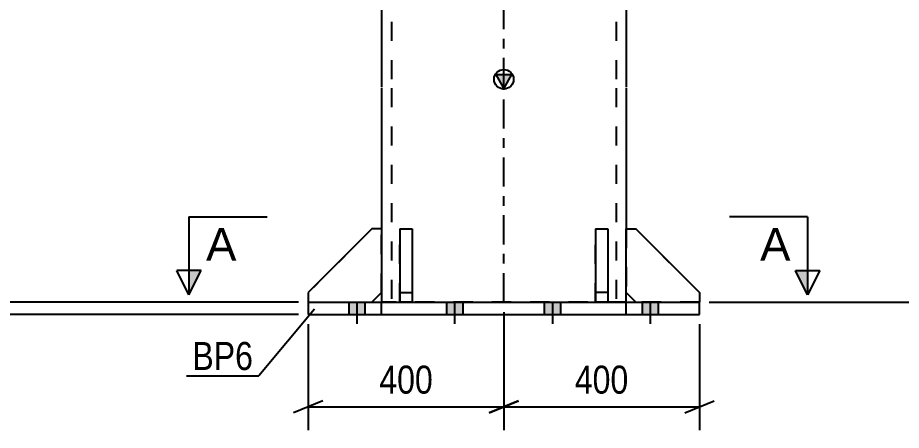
# Model space of a CAD drawing. Header units: millimetres. Extents: x 0 to 841, y 0 to 594.
# Drawn here: x 97.1 to 187.5, y 260.1 to 302.3 of the extents above; entities that cross this region are included whole.
import ezdxf

# ---------------------------------------------------------------- set-up
doc = ezdxf.new("R2010")
doc.units = ezdxf.units.MM
doc.linetypes.add('DXK_LINE_DOT2', pattern=[3.9198, 1.9599, -1.9599])
doc.linetypes.add('DXK_LINE_DOT3', pattern=[5.9187, 2.979, -0.9799, 0.9799, -0.9799])
doc.styles.add('Arial', font='ARIAL.TTF', dxfattribs={"height": 0.2})
doc.styles.add('Arial Narrow', font='ARIALN.TTF', dxfattribs={"height": 0.2})

# ---------------------------------------------------------------- blocks, each defined once
blk = doc.blocks.new('Part-682121906-5942 - 5917')
at = {"color": 2, "linetype": 'Continuous'}
for p, q in [((126.842, 273.237), (166.842, 273.237)), ((126.842, 273.237), (126.842, 271.987)), ((134.342, 271.987), (134.342, 273.237)), ((159.342, 271.987), (159.342, 273.237)), ((166.842, 271.987), (166.842, 273.237)), ((126.842, 271.987), (166.842, 271.987))]:
    blk.add_line(p, q, dxfattribs=at)
blk = doc.blocks.new('Part-682121906-6027 - 5917')
at = {"color": 2, "linetype": 'Continuous'}
for p, q in [((156.217, 280.737), (156.217, 273.237)), ((156.217, 280.737), (157.467, 280.737)), ((157.467, 280.737), (157.467, 273.237)), ((157.467, 274.237), (156.217, 274.237)), ((156.217, 273.237), (157.467, 273.237))]:
    blk.add_line(p, q, dxfattribs=at)
blk = doc.blocks.new('Part-682121906-6028 - 5917')
at = {"color": 2, "linetype": 'Continuous'}
for p, q in [((136.217, 280.737), (136.217, 273.237)), ((136.217, 280.737), (137.467, 280.737)), ((137.467, 280.737), (137.467, 273.237)), ((136.217, 274.237), (137.467, 274.237)), ((136.217, 273.237), (137.467, 273.237))]:
    blk.add_line(p, q, dxfattribs=at)
blk = doc.blocks.new('Part-682121906-6029 - 5917')
at = {"color": 7, "linetype": 'DXK_LINE_DOT2'}
for p, q in [((156.217, 273.237), (156.217, 280.737)), ((156.217, 280.737), (157.467, 280.737)), ((157.467, 280.737), (157.467, 273.237)), ((157.467, 274.237), (156.217, 274.237)), ((157.467, 273.237), (156.217, 273.237))]:
    blk.add_line(p, q, dxfattribs=at)
blk = doc.blocks.new('Part-682121906-6030 - 5917')
at = {"color": 7, "linetype": 'DXK_LINE_DOT2'}
for p, q in [((136.217, 273.237), (136.217, 280.737)), ((136.217, 280.737), (137.467, 280.737)), ((137.467, 280.737), (137.467, 273.237)), ((136.217, 274.237), (137.467, 274.237)), ((137.467, 273.237), (136.217, 273.237))]:
    blk.add_line(p, q, dxfattribs=at)
blk = doc.blocks.new('Part-682121906-6031 - 5917')
at = {"color": 7, "linetype": 'DXK_LINE_DOT2'}
for p, q in [((133.341, 280.737), (126.841, 274.237)), ((134.341, 280.737), (133.341, 280.737)), ((134.341, 274.237), (134.341, 280.737)), ((126.841, 274.237), (126.841, 273.237)), ((133.341, 273.237), (134.341, 274.237)), ((126.841, 273.237), (133.341, 273.237))]:
    blk.add_line(p, q, dxfattribs=at)
blk = doc.blocks.new('Part-682121906-6032 - 5917')
at = {"color": 2, "linetype": 'Continuous'}
for p, q in [((133.341, 280.737), (126.841, 274.237)), ((134.341, 280.737), (133.341, 280.737)), ((134.341, 280.737), (134.341, 274.237)), ((126.841, 274.237), (126.841, 273.237)), ((133.341, 273.237), (134.341, 274.237))]:
    blk.add_line(p, q, dxfattribs=at)
at = {"color": 7, "linetype": 'DXK_LINE_DOT2'}
blk.add_line((126.841, 273.237), (133.341, 273.237), dxfattribs=at)
blk = doc.blocks.new('Part-682121906-6033 - 5917')
at = {"color": 7, "linetype": 'DXK_LINE_DOT2'}
for p, q in [((159.342, 274.237), (159.342, 280.737)), ((159.342, 280.737), (160.342, 280.737)), ((160.342, 280.737), (166.842, 274.237)), ((160.342, 273.237), (159.342, 274.237)), ((166.842, 274.237), (166.842, 273.237)), ((166.842, 273.237), (160.342, 273.237))]:
    blk.add_line(p, q, dxfattribs=at)
blk = doc.blocks.new('Part-682121906-6034 - 5917')
at = {"color": 2, "linetype": 'Continuous'}
for p, q in [((159.342, 274.237), (159.342, 280.737)), ((159.342, 280.737), (160.342, 280.737)), ((166.842, 274.237), (160.342, 280.737)), ((160.342, 273.237), (159.342, 274.237)), ((166.842, 274.237), (166.842, 273.237))]:
    blk.add_line(p, q, dxfattribs=at)
at = {"color": 7, "linetype": 'DXK_LINE_DOT2'}
blk.add_line((166.842, 273.237), (160.342, 273.237), dxfattribs=at)
blk = doc.blocks.new('Part-682121906-6040 - 5917')
at = {"linetype": 'Continuous'}
blk.add_hatch(color=2, dxfattribs=at).paths.add_polyline_path([(146.842, 295.141), (146.042, 296.541), (147.642, 296.541)])
at = {"color": 2, "linetype": 'Continuous'}
for p, q in [((134.342, 493.995), (134.342, 295.237)), ((159.342, 493.995), (159.342, 295.237)), ((146.842, 295.141), (146.042, 296.541)), ((146.042, 296.541), (147.642, 296.541)), ((147.642, 296.541), (146.842, 295.141)), ((134.342, 295.137), (134.342, 280.737)), ((159.342, 295.137), (159.342, 280.737)), ((134.342, 274.237), (134.342, 273.237)), ((159.342, 273.237), (159.342, 274.237))]:
    blk.add_line(p, q, dxfattribs=at)
at = {"color": 7, "linetype": 'DXK_LINE_DOT2'}
for p, q in [((135.342, 493.995), (135.342, 295.237)), ((158.342, 493.995), (158.342, 295.237)), ((135.342, 295.137), (135.342, 273.237)), ((158.342, 295.137), (158.342, 273.237)), ((134.342, 280.737), (134.342, 274.237)), ((159.342, 280.737), (159.342, 274.237)), ((159.342, 273.237), (134.342, 273.237))]:
    blk.add_line(p, q, dxfattribs=at)
at = {"color": 7, "linetype": 'DXK_LINE_DOT3'}
for p, q in [((146.842, 295.237), (146.842, 493.995)), ((146.842, 273.237), (146.842, 295.137))]:
    blk.add_line(p, q, dxfattribs=at)
at = {"color": 2, "linetype": 'Continuous'}
blk.add_circle((146.842, 296.041), 1, dxfattribs=at)
blk = doc.blocks.new('Bolt-682121906-6061 - 5917')
at = {"linetype": 'Continuous'}
for points in [[(132.667, 273.237), (131.017, 273.237), (131.017, 271.987), (132.667, 271.987)], [(132.667, 273.237), (131.017, 273.237), (131.017, 271.987), (132.667, 271.987)], [(142.667, 273.237), (141.017, 273.237), (141.017, 271.987), (142.667, 271.987)], [(142.667, 273.237), (141.017, 273.237), (141.017, 271.987), (142.667, 271.987)], [(152.667, 273.237), (151.017, 273.237), (151.017, 271.987), (152.667, 271.987)], [(152.667, 273.237), (151.017, 273.237), (151.017, 271.987), (152.667, 271.987)], [(162.667, 273.237), (161.017, 273.237), (161.017, 271.987), (162.667, 271.987)], [(162.667, 273.237), (161.017, 273.237), (161.017, 271.987), (162.667, 271.987)]]:
    blk.add_hatch(color=1, dxfattribs=at).paths.add_polyline_path(points)
at = {"color": 1, "linetype": 'Continuous'}
for p, q in [((131.017, 271.987), (131.017, 273.237)), ((131.017, 271.987), (131.017, 273.237)), ((131.842, 271.037), (131.842, 273.237)), ((131.842, 271.037), (131.842, 273.237)), ((132.667, 271.987), (132.667, 273.237)), ((132.667, 271.987), (132.667, 273.237)), ((141.017, 271.987), (141.017, 273.237)), ((141.017, 271.987), (141.017, 273.237)), ((141.842, 271.037), (141.842, 273.237)), ((141.842, 271.037), (141.842, 273.237)), ((142.667, 271.987), (142.667, 273.237)), ((142.667, 271.987), (142.667, 273.237)), ((151.017, 271.987), (151.017, 273.237)), ((151.017, 271.987), (151.017, 273.237)), ((151.842, 271.037), (151.842, 273.237)), ((151.842, 271.037), (151.842, 273.237)), ((152.667, 271.987), (152.667, 273.237)), ((152.667, 271.987), (152.667, 273.237)), ((161.017, 271.987), (161.017, 273.237)), ((161.017, 271.987), (161.017, 273.237)), ((161.842, 271.037), (161.842, 273.237)), ((161.842, 271.037), (161.842, 273.237)), ((162.667, 271.987), (162.667, 273.237)), ((162.667, 271.987), (162.667, 273.237))]:
    blk.add_line(p, q, dxfattribs=at)
blk = doc.blocks.new('StraightDimension-682121906-6197 - 5917')
at = {"color": 7, "linetype": 'Continuous'}
blk.add_line((125.842, 271.987), (36.27, 271.987), dxfattribs=at)
blk = doc.blocks.new('StraightDimension-682121906-35569 - 5917')
at = {"color": 7, "linetype": 'Continuous'}
for p, q in [((226.925, 314.137), (225.725, 317.137)), ((184.094, 315.637), (234.937, 315.637)), ((226.325, 273.237), (226.325, 315.637)), ((225.725, 274.737), (226.925, 271.737)), ((167.842, 273.237), (229.453, 273.237))]:
    blk.add_line(p, q, dxfattribs=at)
at = {"color": 0}
blk.add_wipeout([(225.575, 298.693), (221.375, 298.693), (221.375, 290.181), (225.575, 290.181)], dxfattribs=at)
at = {"color": 3, "style": 'Arial Narrow'}
blk.add_text('4724', height=2.8633, rotation=90.00021, dxfattribs=at).set_placement((224.975, 290.781))
at = {"color": 0, "linetype": 'Continuous'}
for points in [[(235.537, 316.237), (235.537, 320.437), (227.025, 320.437), (227.025, 316.237)], [(230.053, 273.837), (230.053, 278.037), (227.025, 278.037), (227.025, 273.837)]]:
    blk.add_wipeout(points, dxfattribs=at)
at = {"color": 3, "linetype": 'Continuous', "style": 'Arial Narrow'}
for s, height, p in [('4724', 2.8633, (227.625, 316.837)), ('0', 2.863, (227.625, 274.437))]:
    blk.add_text(s, height=height, dxfattribs=at).set_placement(p)
blk = doc.blocks.new('StraightDimension-682121906-35516 - 5917')
at = {"color": 7, "linetype": 'Continuous'}
for p, q in [((57.666, 314.137), (56.466, 317.137)), ((109.595, 315.637), (48.453, 315.637)), ((57.066, 273.237), (57.066, 315.637)), ((56.466, 274.737), (57.666, 271.737)), ((125.841, 273.237), (53.938, 273.237))]:
    blk.add_line(p, q, dxfattribs=at)
at = {"color": 0}
blk.add_wipeout([(56.316, 298.693), (52.116, 298.693), (52.116, 290.181), (56.316, 290.181)], dxfattribs=at)
at = {"color": 3, "style": 'Arial Narrow'}
blk.add_text('4724', height=2.8633, rotation=90.00021, dxfattribs=at).set_placement((55.716, 290.781))
at = {"color": 0, "linetype": 'Continuous'}
for points in [[(56.366, 316.237), (56.366, 320.437), (47.853, 320.437), (47.853, 316.237)], [(56.366, 273.837), (56.366, 278.037), (53.338, 278.037), (53.338, 273.837)]]:
    blk.add_wipeout(points, dxfattribs=at)
at = {"color": 3, "linetype": 'Continuous', "style": 'Arial Narrow'}
for s, height, p in [('4724', 2.8633, (48.453, 316.837)), ('0', 2.863, (53.938, 274.437))]:
    blk.add_text(s, height=height, dxfattribs=at).set_placement(p)
blk = doc.blocks.new('StraightDimension-682121906-36271 - 5917')
at = {"color": 7, "linetype": 'Continuous'}
for p, q in [((146.842, 272.237), (146.842, 260.146)), ((166.842, 270.987), (166.842, 260.146)), ((148.342, 263.146), (145.342, 261.946)), ((165.342, 261.946), (168.342, 263.146)), ((146.842, 262.546), (166.842, 262.546))]:
    blk.add_line(p, q, dxfattribs=at)
at = {"color": 0}
blk.add_wipeout([(160.184, 263.296), (160.184, 267.496), (153.5, 267.496), (153.5, 263.296)], dxfattribs=at)
at = {"color": 3, "style": 'Arial Narrow'}
blk.add_text('400', height=2.8633, dxfattribs=at).set_placement((154.1, 263.896))
blk = doc.blocks.new('StraightDimension-682121906-36272 - 5917')
at = {"color": 7, "linetype": 'Continuous'}
for p, q in [((146.842, 272.237), (146.842, 260.146)), ((126.842, 270.987), (126.842, 260.146)), ((128.342, 263.146), (125.342, 261.946)), ((145.342, 261.946), (148.342, 263.146)), ((126.842, 262.546), (146.842, 262.546))]:
    blk.add_line(p, q, dxfattribs=at)
at = {"color": 0}
blk.add_wipeout([(140.184, 263.296), (140.184, 267.496), (133.5, 267.496), (133.5, 263.296)], dxfattribs=at)
at = {"color": 3, "style": 'Arial Narrow'}
blk.add_text('400', height=2.8633, dxfattribs=at).set_placement((134.1, 263.896))
blk = doc.blocks.new('Mark-682121906-5938 - 5917')
at = {"color": 30, "linetype": 'Continuous'}
for p in [(127.464, 272.542), (114.376, 265.713)]:
    blk.add_line(p, (121.787, 265.713), dxfattribs=at)
at = {"color": 0}
blk.add_wipeout([(121.187, 266.313), (121.187, 269.313), (114.976, 269.313), (114.976, 266.313)], dxfattribs=at)
blk.add_wipeout([(121.187, 266.313), (121.187, 269.313), (114.976, 269.313), (114.976, 266.313)], dxfattribs=at)
at = {"color": 3, "style": 'Arial Narrow'}
blk.add_text('BP6', height=2.8633, dxfattribs=at).set_placement((114.976, 266.313))
blk = doc.blocks.new('SectionMark-682121906-6388 - 5917')
at = {"linetype": 'Continuous'}
for points in [[(114.63, 276.485), (115.88, 276.485), (114.63, 273.985)], [(176.663, 276.485), (177.913, 276.485), (177.913, 273.985)]]:
    blk.add_hatch(color=6, dxfattribs=at).paths.add_polyline_path(points)
at = {"color": 6, "linetype": 'Continuous'}
for p, q in [((114.63, 281.985), (122.63, 281.985)), ((114.63, 281.985), (114.63, 273.985)), ((177.913, 281.985), (169.913, 281.985)), ((177.913, 281.985), (177.913, 273.985)), ((114.63, 273.985), (113.38, 276.485)), ((115.88, 276.485), (113.38, 276.485)), ((114.63, 273.985), (115.88, 276.485)), ((176.663, 276.485), (179.163, 276.485)), ((177.913, 273.985), (176.663, 276.485)), ((179.163, 276.485), (177.913, 273.985))]:
    blk.add_line(p, q, dxfattribs=at)
at = {"color": 0, "linetype": 'Continuous'}
for points in [[(119.49, 277.485), (119.49, 280.985), (116.38, 280.985), (116.38, 277.485)], [(176.163, 277.485), (176.163, 280.985), (173.053, 280.985), (173.053, 277.485)]]:
    blk.add_wipeout(points, dxfattribs=at)
at = {"color": 3, "linetype": 'Continuous', "style": 'Arial'}
for p in [(116.38, 277.485), (173.053, 277.485)]:
    blk.add_text('A', height=3.343, dxfattribs=at).set_placement(p)

msp = doc.modelspace()

# ---------------------------------------------------------------- block references
for name in ['Part-682121906-6040 - 5917', 'StraightDimension-682121906-35569 - 5917', 'Part-682121906-6031 - 5917', 'Part-682121906-6032 - 5917', 'Part-682121906-6028 - 5917', 'Part-682121906-6030 - 5917', 'Part-682121906-6027 - 5917', 'Part-682121906-6029 - 5917', 'Part-682121906-6033 - 5917', 'Part-682121906-6034 - 5917', 'Part-682121906-5942 - 5917', 'Bolt-682121906-6061 - 5917']:
    msp.add_blockref(name, (0, 0))

# ---------------------------------------------------------------- next in the draw order: block references
for name in ['StraightDimension-682121906-6197 - 5917', 'StraightDimension-682121906-36271 - 5917']:
    msp.add_blockref(name, (0, 0))

# ---------------------------------------------------------------- next in the draw order: block references
msp.add_blockref('StraightDimension-682121906-35516 - 5917', (0, 0))

# ---------------------------------------------------------------- next in the draw order: block references
for name in ['SectionMark-682121906-6388 - 5917', 'StraightDimension-682121906-36272 - 5917']:
    msp.add_blockref(name, (0, 0))

# ---------------------------------------------------------------- next in the draw order: block references
msp.add_blockref('Mark-682121906-5938 - 5917', (0, 0))

doc.saveas('drawing.dxf')
